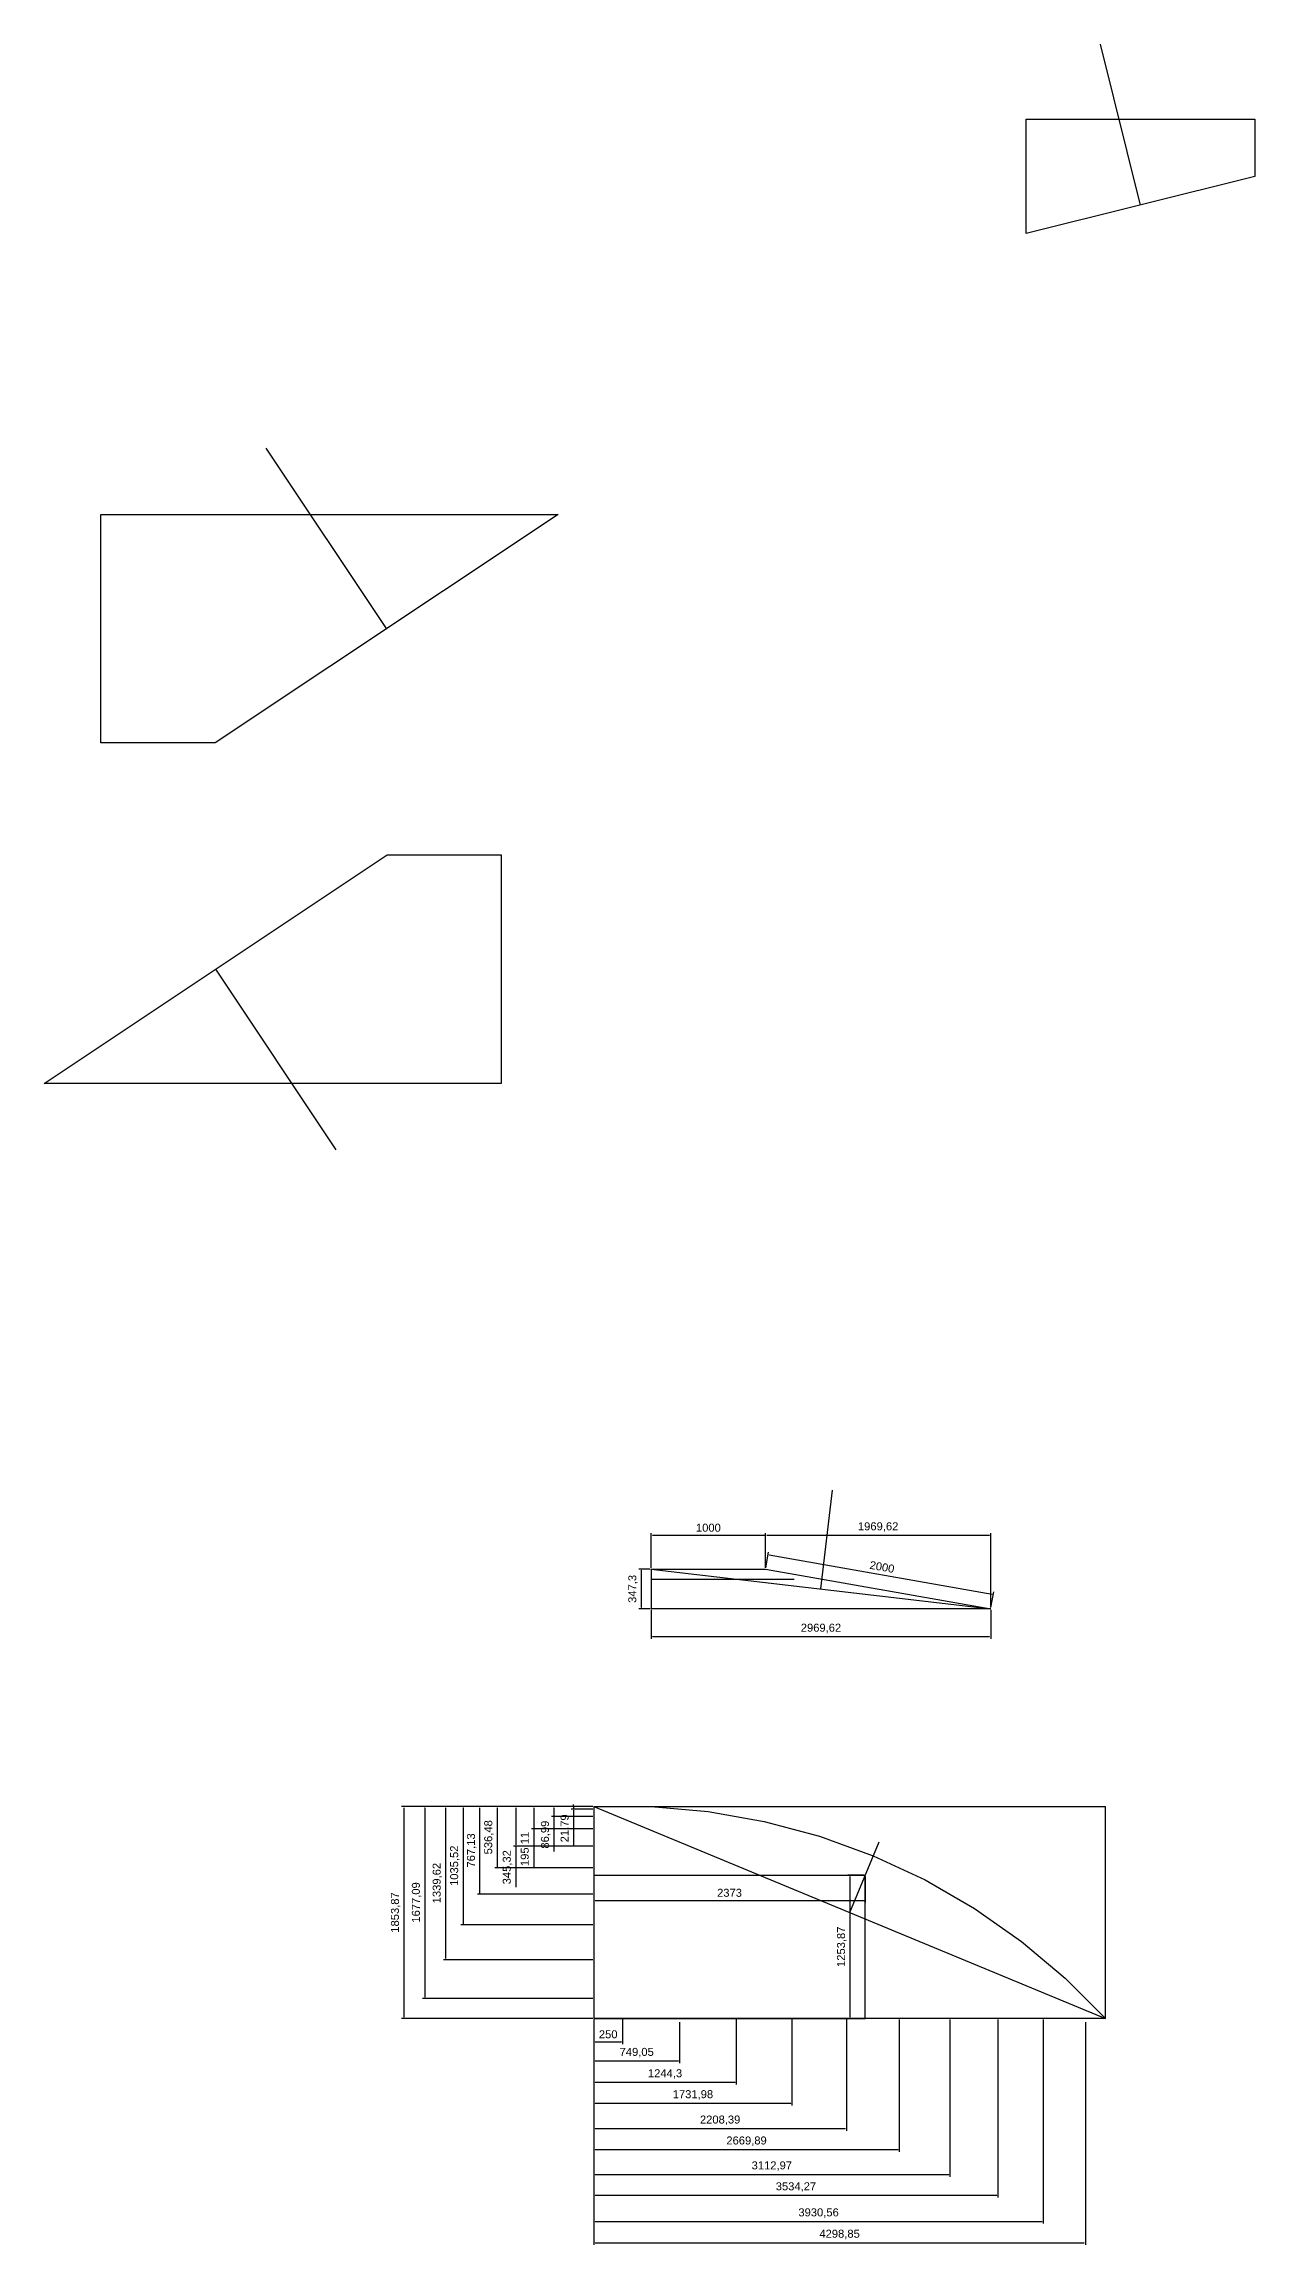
# Model space of a CAD drawing. Header units: millimetres. Extents: x -51474 to 26963, y -45010 to 42204.
# Drawn here: x -51474 to -40882, y -5814 to 13442 of the extents above; entities that cross this region are included whole.
import ezdxf

# ---------------------------------------------------------------- set-up
doc = ezdxf.new("R2010")
doc.units = ezdxf.units.MM
doc.styles.get("Standard").update_dxf_attribs({"font": 'arial.ttf'})
doc.dimstyles.new('ISO-25', dxfattribs={"dimtxt": 70, "dimasz": 10, "dimexe": 20, "dimexo": 10, "dimgap": 30, "dimtad": 1, "dimtxsty": 'Standard', "dimcen": 10, "dimadec": 0, "dimazin": 0, "dimtfac": 1, "dimtmove": 0, "dimatfit": 3, "dimfxl": 1, "dimarcsym": 0})

# ---------------------------------------------------------------- blocks, each defined once
blk = doc.blocks.new('*D1')
at = {"color": 0, "lineweight": -2, "transparency": 16777216}
for p, q in [((-46173, 99), (-46270, 99)), ((-46250, 89), (-46250, -238)), ((-46173, -248), (-46270, -248))]:
    blk.add_line(p, q, dxfattribs=at)
at = {"color": 0, "transparency": 16777216}
for points in [[(-46252, 89), (-46248, 89), (-46250, 99)], [(-46252, -238), (-46248, -238), (-46250, -248)]]:
    blk.add_solid(points, dxfattribs=at)
at = {"layer": 'Defpoints', "color": 0, "transparency": 16777216}
for p in [(-46163, 99), (-46250, -248), (-46163, -248)]:
    blk.add_point(p, dxfattribs=at)
at = {"color": 0, "transparency": 16777216, "insert": (-46322, -74), "char_height": 70, "attachment_point": 5, "rotation": 90}
blk.add_mtext('347,3', dxfattribs=at)
blk = doc.blocks.new('*D2')
at = {"color": 0, "lineweight": -2, "transparency": 16777216}
for p, q in [((-46163, -258), (-46163, -512)), ((-43193, -258), (-43193, -512)), ((-43203, -492), (-46153, -492))]:
    blk.add_line(p, q, dxfattribs=at)
at = {"color": 0, "transparency": 16777216}
for points in [[(-46153, -491), (-46153, -494), (-46163, -492)], [(-43203, -491), (-43203, -494), (-43193, -492)]]:
    blk.add_solid(points, dxfattribs=at)
at = {"layer": 'Defpoints', "color": 0, "transparency": 16777216}
for p in [(-46163, -248), (-43193, -248), (-46163, -492)]:
    blk.add_point(p, dxfattribs=at)
at = {"color": 0, "transparency": 16777216, "insert": (-44678, -420), "char_height": 70, "attachment_point": 5}
blk.add_mtext('2969,62', dxfattribs=at)
blk = doc.blocks.new('*D3')
at = {"color": 0, "lineweight": -2, "transparency": 16777216}
for p, q in [((-45163, 109), (-45163, 415)), ((-45153, 395), (-43203, 395)), ((-43193, -238), (-43193, 415))]:
    blk.add_line(p, q, dxfattribs=at)
at = {"color": 0, "transparency": 16777216}
for points in [[(-45153, 397), (-45153, 394), (-45163, 395)], [(-43203, 397), (-43203, 394), (-43193, 395)]]:
    blk.add_solid(points, dxfattribs=at)
at = {"layer": 'Defpoints', "color": 0, "transparency": 16777216}
for p in [(-43193, 395), (-45163, 99), (-43193, -248)]:
    blk.add_point(p, dxfattribs=at)
at = {"color": 0, "transparency": 16777216, "insert": (-44178, 467), "char_height": 70, "attachment_point": 5}
blk.add_mtext('1969,62', dxfattribs=at)
blk = doc.blocks.new('*D4')
at = {"color": 0, "lineweight": -2, "transparency": 16777216}
for p, q in [((-46163, 109), (-46163, 415)), ((-46153, 395), (-45173, 395)), ((-45163, 109), (-45163, 415))]:
    blk.add_line(p, q, dxfattribs=at)
at = {"color": 0, "transparency": 16777216}
for points in [[(-46153, 397), (-46153, 394), (-46163, 395)], [(-45173, 397), (-45173, 394), (-45163, 395)]]:
    blk.add_solid(points, dxfattribs=at)
at = {"layer": 'Defpoints', "color": 0, "transparency": 16777216}
for p in [(-45163, 395), (-46163, 99), (-45163, 99)]:
    blk.add_point(p, dxfattribs=at)
at = {"color": 0, "transparency": 16777216, "insert": (-45663, 461), "char_height": 70, "attachment_point": 5}
blk.add_mtext('1000', dxfattribs=at)
blk = doc.blocks.new('*D5')
at = {"color": 0, "lineweight": -2, "transparency": 16777216}
for p, q in [((-45161, 109), (-45137, 247)), ((-45130, 225), (-43180, -119)), ((-43191, -238), (-43167, -101))]:
    blk.add_line(p, q, dxfattribs=at)
at = {"color": 0, "transparency": 16777216}
for points in [[(-45130, 227), (-45131, 223), (-45140, 227)], [(-43180, -117), (-43181, -120), (-43171, -120)]]:
    blk.add_solid(points, dxfattribs=at)
at = {"layer": 'Defpoints', "color": 0, "transparency": 16777216}
for p in [(-45163, 99), (-43171, -120), (-43193, -248)]:
    blk.add_point(p, dxfattribs=at)
at = {"color": 0, "transparency": 16777216, "insert": (-44144, 118), "char_height": 70, "attachment_point": 5, "rotation": 350}
blk.add_mtext('2000', dxfattribs=at)
blk = doc.blocks.new('*D6')
at = {"color": 0, "lineweight": -2, "transparency": 16777216}
for p, q in [((-46664, -3842), (-46664, -4056)), ((-46414, -3842), (-46414, -4056)), ((-46654, -4036), (-46424, -4036))]:
    blk.add_line(p, q, dxfattribs=at)
at = {"color": 0, "transparency": 16777216}
for points in [[(-46654, -4035), (-46654, -4038), (-46664, -4036)], [(-46424, -4035), (-46424, -4038), (-46414, -4036)]]:
    blk.add_solid(points, dxfattribs=at)
at = {"layer": 'Defpoints', "color": 0, "transparency": 16777216}
for p in [(-46664, -3832), (-46414, -3832), (-46414, -4036)]:
    blk.add_point(p, dxfattribs=at)
at = {"color": 0, "transparency": 16777216, "insert": (-46539, -3971), "char_height": 70, "attachment_point": 5}
blk.add_mtext('250', dxfattribs=at)
blk = doc.blocks.new('*D7')
at = {"color": 0, "lineweight": -2, "transparency": 16777216}
for p, q in [((-46664, -3864), (-46664, -4223)), ((-45915, -3864), (-45915, -4223)), ((-46654, -4203), (-45925, -4203))]:
    blk.add_line(p, q, dxfattribs=at)
at = {"color": 0, "transparency": 16777216}
for points in [[(-46654, -4202), (-46654, -4205), (-46664, -4203)], [(-45925, -4202), (-45925, -4205), (-45915, -4203)]]:
    blk.add_solid(points, dxfattribs=at)
at = {"layer": 'Defpoints', "color": 0, "transparency": 16777216}
for p in [(-46664, -3854), (-45915, -3854), (-45915, -4203)]:
    blk.add_point(p, dxfattribs=at)
at = {"color": 0, "transparency": 16777216, "insert": (-46290, -4131), "char_height": 70, "attachment_point": 5}
blk.add_mtext('749,05', dxfattribs=at)
blk = doc.blocks.new('*D8')
at = {"color": 0, "lineweight": -2, "transparency": 16777216}
for p, q in [((-46664, -3842), (-46664, -4410)), ((-45420, -3842), (-45420, -4410)), ((-46654, -4390), (-45430, -4390))]:
    blk.add_line(p, q, dxfattribs=at)
at = {"color": 0, "transparency": 16777216}
for points in [[(-46654, -4389), (-46654, -4392), (-46664, -4390)], [(-45430, -4389), (-45430, -4392), (-45420, -4390)]]:
    blk.add_solid(points, dxfattribs=at)
at = {"layer": 'Defpoints', "color": 0, "transparency": 16777216}
for p in [(-46664, -3832), (-45420, -3832), (-45420, -4390)]:
    blk.add_point(p, dxfattribs=at)
at = {"color": 0, "transparency": 16777216, "insert": (-46042, -4318), "char_height": 70, "attachment_point": 5}
blk.add_mtext('1244,3', dxfattribs=at)
blk = doc.blocks.new('*D9')
at = {"color": 0, "lineweight": -2, "transparency": 16777216}
for p, q in [((-46664, -3842), (-46664, -4593)), ((-44932, -3842), (-44932, -4593)), ((-46654, -4573), (-44942, -4573))]:
    blk.add_line(p, q, dxfattribs=at)
at = {"color": 0, "transparency": 16777216}
for points in [[(-46654, -4571), (-46654, -4575), (-46664, -4573)], [(-44942, -4571), (-44942, -4575), (-44932, -4573)]]:
    blk.add_solid(points, dxfattribs=at)
at = {"layer": 'Defpoints', "color": 0, "transparency": 16777216}
for p in [(-46664, -3832), (-44932, -3832), (-44932, -4573)]:
    blk.add_point(p, dxfattribs=at)
at = {"color": 0, "transparency": 16777216, "insert": (-45798, -4501), "char_height": 70, "attachment_point": 5}
blk.add_mtext('1731,98', dxfattribs=at)
blk = doc.blocks.new('*D10')
at = {"color": 0, "lineweight": -2, "transparency": 16777216}
for p, q in [((-44456, -3842), (-44456, -4815)), ((-46664, -3864), (-46664, -4815)), ((-46654, -4795), (-44466, -4795))]:
    blk.add_line(p, q, dxfattribs=at)
at = {"color": 0, "transparency": 16777216}
for points in [[(-46654, -4794), (-46654, -4797), (-46664, -4795)], [(-44466, -4794), (-44466, -4797), (-44456, -4795)]]:
    blk.add_solid(points, dxfattribs=at)
at = {"layer": 'Defpoints', "color": 0, "transparency": 16777216}
for p in [(-44456, -3832), (-46664, -3854), (-44456, -4795)]:
    blk.add_point(p, dxfattribs=at)
at = {"color": 0, "transparency": 16777216, "insert": (-45560, -4723), "char_height": 70, "attachment_point": 5}
blk.add_mtext('2208,39', dxfattribs=at)
blk = doc.blocks.new('*D11')
at = {"color": 0, "lineweight": -2, "transparency": 16777216}
for p, q in [((-46664, -3842), (-46664, -4998)), ((-43994, -3842), (-43994, -4998)), ((-46654, -4978), (-44004, -4978))]:
    blk.add_line(p, q, dxfattribs=at)
at = {"color": 0, "transparency": 16777216}
for points in [[(-46654, -4976), (-46654, -4980), (-46664, -4978)], [(-44004, -4976), (-44004, -4980), (-43994, -4978)]]:
    blk.add_solid(points, dxfattribs=at)
at = {"layer": 'Defpoints', "color": 0, "transparency": 16777216}
for p in [(-46664, -3832), (-43994, -3832), (-43994, -4978)]:
    blk.add_point(p, dxfattribs=at)
at = {"color": 0, "transparency": 16777216, "insert": (-45329, -4906), "char_height": 70, "attachment_point": 5}
blk.add_mtext('2669,89', dxfattribs=at)
blk = doc.blocks.new('*D12')
at = {"color": 0, "lineweight": -2, "transparency": 16777216}
for p, q in [((-46664, -3842), (-46664, -5217)), ((-43551, -3842), (-43551, -5217)), ((-46654, -5197), (-43561, -5197))]:
    blk.add_line(p, q, dxfattribs=at)
at = {"color": 0, "transparency": 16777216}
for points in [[(-46654, -5195), (-46654, -5198), (-46664, -5197)], [(-43561, -5195), (-43561, -5198), (-43551, -5197)]]:
    blk.add_solid(points, dxfattribs=at)
at = {"layer": 'Defpoints', "color": 0, "transparency": 16777216}
for p in [(-46664, -3832), (-43551, -3832), (-43551, -5197)]:
    blk.add_point(p, dxfattribs=at)
at = {"color": 0, "transparency": 16777216, "insert": (-45108, -5124), "char_height": 70, "attachment_point": 5}
blk.add_mtext('3112,97', dxfattribs=at)
blk = doc.blocks.new('*D13')
at = {"color": 0, "lineweight": -2, "transparency": 16777216}
for p, q in [((-46664, -3842), (-46664, -5399)), ((-43130, -3842), (-43130, -5399)), ((-46654, -5379), (-43140, -5379))]:
    blk.add_line(p, q, dxfattribs=at)
at = {"color": 0, "transparency": 16777216}
for points in [[(-46654, -5377), (-46654, -5380), (-46664, -5379)], [(-43140, -5377), (-43140, -5380), (-43130, -5379)]]:
    blk.add_solid(points, dxfattribs=at)
at = {"layer": 'Defpoints', "color": 0, "transparency": 16777216}
for p in [(-46664, -3832), (-43130, -3832), (-43130, -5379)]:
    blk.add_point(p, dxfattribs=at)
at = {"color": 0, "transparency": 16777216, "insert": (-44897, -5307), "char_height": 70, "attachment_point": 5}
blk.add_mtext('3534,27', dxfattribs=at)
blk = doc.blocks.new('*D14')
at = {"color": 0, "lineweight": -2, "transparency": 16777216}
for p, q in [((-46664, -3842), (-46664, -5627)), ((-42734, -3842), (-42734, -5627)), ((-46654, -5607), (-42744, -5607))]:
    blk.add_line(p, q, dxfattribs=at)
at = {"color": 0, "transparency": 16777216}
for points in [[(-46654, -5605), (-46654, -5608), (-46664, -5607)], [(-42744, -5605), (-42744, -5608), (-42734, -5607)]]:
    blk.add_solid(points, dxfattribs=at)
at = {"layer": 'Defpoints', "color": 0, "transparency": 16777216}
for p in [(-46664, -3832), (-42734, -3832), (-42734, -5607)]:
    blk.add_point(p, dxfattribs=at)
at = {"color": 0, "transparency": 16777216, "insert": (-44699, -5535), "char_height": 70, "attachment_point": 5}
blk.add_mtext('3930,56', dxfattribs=at)
blk = doc.blocks.new('*D15')
at = {"color": 0, "lineweight": -2, "transparency": 16777216}
for p, q in [((-46664, -3864), (-46664, -5814)), ((-42365, -3864), (-42365, -5814)), ((-46654, -5794), (-42375, -5794))]:
    blk.add_line(p, q, dxfattribs=at)
at = {"color": 0, "transparency": 16777216}
for points in [[(-46654, -5792), (-46654, -5796), (-46664, -5794)], [(-42375, -5792), (-42375, -5796), (-42365, -5794)]]:
    blk.add_solid(points, dxfattribs=at)
at = {"layer": 'Defpoints', "color": 0, "transparency": 16777216}
for p in [(-46664, -3854), (-42365, -3854), (-42365, -5794)]:
    blk.add_point(p, dxfattribs=at)
at = {"color": 0, "transparency": 16777216, "insert": (-44515, -5722), "char_height": 70, "attachment_point": 5}
blk.add_mtext('4298,85', dxfattribs=at)
blk = doc.blocks.new('*D17')
at = {"color": 0, "lineweight": -2, "transparency": 16777216}
for p, q in [((-46674, -1979), (-46862, -1979)), ((-46674, -2000), (-46862, -2000)), ((-46842, -1969), (-46842, -1959)), ((-46842, -1979), (-46842, -2000)), ((-46842, -2010), (-46842, -2318))]:
    blk.add_line(p, q, dxfattribs=at)
at = {"color": 0, "transparency": 16777216}
for points in [[(-46843, -1969), (-46840, -1969), (-46842, -1979)], [(-46843, -2010), (-46840, -2010), (-46842, -2000)]]:
    blk.add_solid(points, dxfattribs=at)
at = {"layer": 'Defpoints', "color": 0, "transparency": 16777216}
for p in [(-46842, -2000), (-46664, -1979), (-46664, -2000)]:
    blk.add_point(p, dxfattribs=at)
at = {"color": 0, "transparency": 16777216, "insert": (-46914, -2169), "char_height": 70, "attachment_point": 5, "rotation": 90}
blk.add_mtext('21,79', dxfattribs=at)
blk = doc.blocks.new('*D18')
at = {"color": 0, "lineweight": -2, "transparency": 16777216}
for p, q in [((-46674, -1979), (-47034, -1979)), ((-46674, -2066), (-47034, -2066)), ((-47014, -1989), (-47014, -2056)), ((-47014, -2066), (-47014, -2372))]:
    blk.add_line(p, q, dxfattribs=at)
at = {"color": 0, "transparency": 16777216}
for points in [[(-47016, -1989), (-47013, -1989), (-47014, -1979)], [(-47016, -2056), (-47013, -2056), (-47014, -2066)]]:
    blk.add_solid(points, dxfattribs=at)
at = {"layer": 'Defpoints', "color": 0, "transparency": 16777216}
for p in [(-47014, -2066), (-46664, -1979), (-46664, -2066)]:
    blk.add_point(p, dxfattribs=at)
at = {"color": 0, "transparency": 16777216, "insert": (-47086, -2224), "char_height": 70, "attachment_point": 5, "rotation": 90}
blk.add_mtext('86,99', dxfattribs=at)
blk = doc.blocks.new('*D19')
at = {"color": 0, "lineweight": -2, "transparency": 16777216}
for p, q in [((-46674, -1979), (-47211, -1979)), ((-47191, -1989), (-47191, -2164)), ((-46674, -2174), (-47211, -2174)), ((-47191, -2174), (-47191, -2514))]:
    blk.add_line(p, q, dxfattribs=at)
at = {"color": 0, "transparency": 16777216}
for points in [[(-47193, -1989), (-47189, -1989), (-47191, -1979)], [(-47193, -2164), (-47189, -2164), (-47191, -2174)]]:
    blk.add_solid(points, dxfattribs=at)
at = {"layer": 'Defpoints', "color": 0, "transparency": 16777216}
for p in [(-46664, -1979), (-47191, -2174), (-46664, -2174)]:
    blk.add_point(p, dxfattribs=at)
at = {"color": 0, "transparency": 16777216, "insert": (-47263, -2349), "char_height": 70, "attachment_point": 5, "rotation": 90}
blk.add_mtext('195,11', dxfattribs=at)
blk = doc.blocks.new('*D20')
at = {"color": 0, "lineweight": -2, "transparency": 16777216}
for p, q in [((-46674, -1979), (-47368, -1979)), ((-47348, -1989), (-47348, -2314)), ((-46674, -2324), (-47368, -2324)), ((-47348, -2324), (-47348, -2684))]:
    blk.add_line(p, q, dxfattribs=at)
at = {"color": 0, "transparency": 16777216}
for points in [[(-47349, -1989), (-47346, -1989), (-47348, -1979)], [(-47349, -2314), (-47346, -2314), (-47348, -2324)]]:
    blk.add_solid(points, dxfattribs=at)
at = {"layer": 'Defpoints', "color": 0, "transparency": 16777216}
for p in [(-46664, -1979), (-47348, -2324), (-46664, -2324)]:
    blk.add_point(p, dxfattribs=at)
at = {"color": 0, "transparency": 16777216, "insert": (-47420, -2509), "char_height": 70, "attachment_point": 5, "rotation": 90}
blk.add_mtext('345,32', dxfattribs=at)
blk = doc.blocks.new('*D21')
at = {"color": 0, "lineweight": -2, "transparency": 16777216}
for p, q in [((-46674, -1979), (-47530, -1979)), ((-47510, -1989), (-47510, -2505)), ((-46674, -2515), (-47530, -2515))]:
    blk.add_line(p, q, dxfattribs=at)
at = {"color": 0, "transparency": 16777216}
for points in [[(-47512, -1989), (-47509, -1989), (-47510, -1979)], [(-47512, -2505), (-47509, -2505), (-47510, -2515)]]:
    blk.add_solid(points, dxfattribs=at)
at = {"layer": 'Defpoints', "color": 0, "transparency": 16777216}
for p in [(-46664, -1979), (-47510, -2515), (-46664, -2515)]:
    blk.add_point(p, dxfattribs=at)
at = {"color": 0, "transparency": 16777216, "insert": (-47582, -2247), "char_height": 70, "attachment_point": 5, "rotation": 90}
blk.add_mtext('536,48', dxfattribs=at)
blk = doc.blocks.new('*D22')
at = {"color": 0, "lineweight": -2, "transparency": 16777216}
for p, q in [((-46674, -1979), (-47681, -1979)), ((-47661, -2736), (-47661, -1989)), ((-46674, -2746), (-47681, -2746))]:
    blk.add_line(p, q, dxfattribs=at)
at = {"color": 0, "transparency": 16777216}
for points in [[(-47663, -1989), (-47660, -1989), (-47661, -1979)], [(-47663, -2736), (-47660, -2736), (-47661, -2746)]]:
    blk.add_solid(points, dxfattribs=at)
at = {"layer": 'Defpoints', "color": 0, "transparency": 16777216}
for p in [(-47661, -1979), (-46664, -1979), (-46664, -2746)]:
    blk.add_point(p, dxfattribs=at)
at = {"color": 0, "transparency": 16777216, "insert": (-47733, -2362), "char_height": 70, "attachment_point": 5, "rotation": 90}
blk.add_mtext('767,13', dxfattribs=at)
blk = doc.blocks.new('*D23')
at = {"color": 0, "lineweight": -2, "transparency": 16777216}
for p, q in [((-46674, -1979), (-47828, -1979)), ((-47808, -1989), (-47808, -3004)), ((-46674, -3014), (-47828, -3014))]:
    blk.add_line(p, q, dxfattribs=at)
at = {"color": 0, "transparency": 16777216}
for points in [[(-47810, -1989), (-47806, -1989), (-47808, -1979)], [(-47810, -3004), (-47806, -3004), (-47808, -3014)]]:
    blk.add_solid(points, dxfattribs=at)
at = {"layer": 'Defpoints', "color": 0, "transparency": 16777216}
for p in [(-46664, -1979), (-47808, -3014), (-46664, -3014)]:
    blk.add_point(p, dxfattribs=at)
at = {"color": 0, "transparency": 16777216, "insert": (-47880, -2496), "char_height": 70, "attachment_point": 5, "rotation": 90}
blk.add_mtext('1035,52', dxfattribs=at)
blk = doc.blocks.new('*D24')
at = {"color": 0, "lineweight": -2, "transparency": 16777216}
for p, q in [((-46674, -1979), (-47981, -1979)), ((-47961, -1989), (-47961, -3308)), ((-46674, -3318), (-47981, -3318))]:
    blk.add_line(p, q, dxfattribs=at)
at = {"color": 0, "transparency": 16777216}
for points in [[(-47963, -1989), (-47959, -1989), (-47961, -1979)], [(-47963, -3308), (-47959, -3308), (-47961, -3318)]]:
    blk.add_solid(points, dxfattribs=at)
at = {"layer": 'Defpoints', "color": 0, "transparency": 16777216}
for p in [(-46664, -1979), (-47961, -3318), (-46664, -3318)]:
    blk.add_point(p, dxfattribs=at)
at = {"color": 0, "transparency": 16777216, "insert": (-48033, -2648), "char_height": 70, "attachment_point": 5, "rotation": 90}
blk.add_mtext('1339,62', dxfattribs=at)
blk = doc.blocks.new('*D25')
at = {"color": 0, "lineweight": -2, "transparency": 16777216}
for p, q in [((-46674, -1979), (-48163, -1979)), ((-48143, -1989), (-48143, -3646)), ((-46674, -3656), (-48163, -3656))]:
    blk.add_line(p, q, dxfattribs=at)
at = {"color": 0, "transparency": 16777216}
for points in [[(-48144, -1989), (-48141, -1989), (-48143, -1979)], [(-48144, -3646), (-48141, -3646), (-48143, -3656)]]:
    blk.add_solid(points, dxfattribs=at)
at = {"layer": 'Defpoints', "color": 0, "transparency": 16777216}
for p in [(-46664, -1979), (-48143, -3656), (-46664, -3656)]:
    blk.add_point(p, dxfattribs=at)
at = {"color": 0, "transparency": 16777216, "insert": (-48215, -2817), "char_height": 70, "attachment_point": 5, "rotation": 90}
blk.add_mtext('1677,09', dxfattribs=at)
blk = doc.blocks.new('*D26')
at = {"color": 0, "lineweight": -2, "transparency": 16777216}
for p, q in [((-46674, -1979), (-48346, -1979)), ((-48326, -1989), (-48326, -3822)), ((-46674, -3832), (-48346, -3832))]:
    blk.add_line(p, q, dxfattribs=at)
at = {"color": 0, "transparency": 16777216}
for points in [[(-48327, -1989), (-48324, -1989), (-48326, -1979)], [(-48327, -3822), (-48324, -3822), (-48326, -3832)]]:
    blk.add_solid(points, dxfattribs=at)
at = {"layer": 'Defpoints', "color": 0, "transparency": 16777216}
for p in [(-46664, -1979), (-48326, -3832), (-46664, -3832)]:
    blk.add_point(p, dxfattribs=at)
at = {"color": 0, "transparency": 16777216, "insert": (-48398, -2905), "char_height": 70, "attachment_point": 5, "rotation": 90}
blk.add_mtext('1853,87', dxfattribs=at)
blk = doc.blocks.new('*D27')
at = {"color": 0, "lineweight": -2, "transparency": 16777216}
for p, q in [((-46664, -2589), (-46664, -2819)), ((-44291, -2589), (-44291, -2819)), ((-46654, -2799), (-44301, -2799))]:
    blk.add_line(p, q, dxfattribs=at)
at = {"color": 0, "transparency": 16777216}
for points in [[(-46654, -2797), (-46654, -2801), (-46664, -2799)], [(-44301, -2797), (-44301, -2801), (-44291, -2799)]]:
    blk.add_solid(points, dxfattribs=at)
at = {"layer": 'Defpoints', "color": 0, "transparency": 16777216}
for p in [(-46664, -2579), (-44291, -2579), (-44291, -2799)]:
    blk.add_point(p, dxfattribs=at)
at = {"color": 0, "transparency": 16777216, "insert": (-45478, -2733), "char_height": 70, "attachment_point": 5}
blk.add_mtext('2373', dxfattribs=at)
blk = doc.blocks.new('*D28')
at = {"color": 0, "lineweight": -2, "transparency": 16777216}
for p, q in [((-44301, -2579), (-44443, -2579)), ((-44423, -3822), (-44423, -2589)), ((-44301, -3832), (-44443, -3832))]:
    blk.add_line(p, q, dxfattribs=at)
at = {"color": 0, "transparency": 16777216}
for points in [[(-44425, -2589), (-44422, -2589), (-44423, -2579)], [(-44425, -3822), (-44422, -3822), (-44423, -3832)]]:
    blk.add_solid(points, dxfattribs=at)
at = {"layer": 'Defpoints', "color": 0, "transparency": 16777216}
for p in [(-44423, -2579), (-44291, -2579), (-44291, -3832)]:
    blk.add_point(p, dxfattribs=at)
at = {"color": 0, "transparency": 16777216, "insert": (-44496, -3205), "char_height": 70, "attachment_point": 5, "rotation": 90}
blk.add_mtext('1253,87', dxfattribs=at)

msp = doc.modelspace()

# ---------------------------------------------------------------- linework, layer by layer
for p, q in [((-41881.835, 12033.407), (-42233.944, 13441.843)), ((-42881.835, 11783.407), (-42881.835, 12783.407)), ((-42881.835, 12783.407), (-40881.835, 12783.407)), ((-40881.835, 12783.407), (-40881.835, 12283.407)), ((-40881.835, 12283.407), (-42881.835, 11783.407)), ((-48477.595, 8326.998), (-49530.772, 9906.764)), ((-50977.595, 7326.998), (-50977.595, 9326.998)), ((-50977.595, 9326.998), (-46977.595, 9326.998)), ((-46977.595, 9326.998), (-49977.595, 7326.998)), ((-49977.595, 7326.998), (-50977.595, 7326.998)), ((-51473.973, 4347.858), (-48473.973, 6347.858)), ((-48473.973, 6347.858), (-47473.973, 6347.858)), ((-47473.973, 6347.858), (-47473.973, 4347.858)), ((-49973.973, 5347.858), (-48920.795, 3768.091)), ((-47473.973, 4347.858), (-51473.973, 4347.858)), ((-44677.842, -74.328), (-44576.789, 789.744)), ((-46162.649, 99.321), (-45162.649, 99.321)), ((-46162.649, 99.321), (-46162.649, -247.976)), ((-46162.649, 99.321), (-43193.034, -247.976)), ((-46162.649, 12.496), (-44912.649, 12.496)), ((-45162.649, 99.321), (-43193.034, -247.976)), ((-43193.034, -247.976), (-46162.649, -247.976)), ((-46664.072, -1978.528), (-46664.072, -3832.394)), ((-46664.072, -1978.528), (-46664.072, -2578.528)), ((-46664.072, -1978.528), (-42188.444, -3832.394)), ((-46664.072, -1978.528), (-42188.444, -1978.528)), ((-42188.444, -3832.394), (-42188.444, -1978.528)), ((-44426.258, -2905.461), (-44170.033, -2286.88)), ((-46664.072, -2578.528), (-44291.072, -2578.528)), ((-44291.072, -3832.394), (-44291.072, -2578.528)), ((-42541.997, -3478.841), (-42188.444, -3832.394)), ((-42188.444, -3832.394), (-46664.072, -3832.394)), ((-46664.072, -3832.394), (-44291.072, -3832.394))]:
    msp.add_line(p, q)
at = {"color": 18, "true_color": 0x000000}
msp.add_line((-46664.072, -1978.528), (-46164.072, -1978.528), dxfattribs=at)
at = {"color": 40, "true_color": 0xf8d731}
msp.add_line((-46164.072, -1978.528), (-45665.975, -2022.106), dxfattribs=at)
at = {"color": 32, "true_color": 0xcd6928}
msp.add_line((-45665.975, -2022.106), (-45173.571, -2108.93), dxfattribs=at)
at = {"color": 244, "true_color": 0x991b1e}
msp.add_line((-45173.571, -2108.93), (-44690.608, -2238.34), dxfattribs=at)
at = {"color": 219, "true_color": 0x642165}
msp.add_line((-44690.608, -2238.34), (-44220.762, -2409.35), dxfattribs=at)
at = {"color": 177, "true_color": 0x293189}
msp.add_line((-44220.762, -2409.35), (-43767.608, -2620.659), dxfattribs=at)
at = {"color": 116, "true_color": 0x136734}
msp.add_line((-43767.608, -2620.659), (-43334.595, -2870.659), dxfattribs=at)
at = {"color": 159, "true_color": 0x22346e}
msp.add_line((-43334.595, -2870.659), (-42925.019, -3157.447), dxfattribs=at)
at = {"color": 67, "true_color": 0x727430}
msp.add_line((-42925.019, -3157.447), (-42541.997, -3478.841), dxfattribs=at)

# ---------------------------------------------------------------- dimensions: what is measured, and where the dimension line sits
for base, p1, p2, picture, middle in [((-45162.649, 395.405), (-46162.649, 99.321), (-45162.649, 99.321), '*D4', (-45662.649, 461.145)), ((-43193.034, 395.4051), (-45162.6495, 99.3206), (-43193.034, -247.9758), '*D3', (-44177.8417, 467.472)), ((-46162.6495, -492.3783), (-43193.034, -247.9758), (-46162.6495, -247.9758), '*D2', (-44677.8417, -420.3115)), ((-44291.072, -2798.91), (-46664.072, -2578.528), (-44291.072, -2578.528), '*D27', (-45477.572, -2733.146)), ((-46414.072, -4036.452), (-46664.072, -3832.394), (-46414.072, -3832.394), '*D6', (-46539.072, -3970.712)), ((-45419.773, -4390.492), (-46664.072, -3832.394), (-45419.773, -3832.394), '*D8', (-46041.923, -4318.425)), ((-44932.09, -4572.947), (-46664.072, -3832.394), (-44932.09, -3832.394), '*D9', (-45798.081, -4500.88)), ((-44455.685, -4795.487), (-46664.072, -3854.374), (-44455.685, -3832.394), '*D10', (-45559.879, -4723.42)), ((-43994.185, -4978.143), (-46664.072, -3832.394), (-43994.185, -3832.394), '*D11', (-45329.129, -4906.076)), ((-43551.102, -5196.521), (-46664.072, -3832.394), (-43551.102, -3832.394), '*D12', (-45107.587, -5124.454)), ((-43129.80738, -5378.59854), (-46664.07243, -3832.39432), (-43129.80738, -3832.39432), '*D13', (-44896.9399, -5306.53169)), ((-42733.508, -5606.724), (-46664.072, -3832.394), (-42733.508, -3832.394), '*D14', (-44698.79, -5534.657)), ((-45915.024, -4203.356), (-46664.072, -3854.374), (-45915.024, -3854.374), '*D7', (-46289.548, -4131.29)), ((-42365.22, -5793.859), (-46664.072, -3854.374), (-42365.22, -3854.374), '*D15', (-44514.646, -5721.792))]:
    dim = msp.add_linear_dim(base=base, p1=p1, p2=p2, dimstyle='ISO-25')
    dim.commit()
    dim.dimension.update_dxf_attribs({"geometry": picture, "text_midpoint": middle})
dim = msp.add_aligned_dim(p1=(-45162.649, 99.321), p2=(-43193.034, -247.976), distance=129.461, dimstyle='ISO-25')
dim.commit()
dim.dimension.update_dxf_attribs({"geometry": '*D5', "text_midpoint": (-44143.945, 117.908)})
for base, p1, p2, picture, middle in [((-46249.975, -247.976), (-46162.649, 99.321), (-46162.649, -247.976), '*D1', (-46322.042, -74.328)), ((-48325.821, -3832.394), (-46664.072, -1978.528), (-46664.072, -3832.394), '*D26', (-48397.888, -2905.461)), ((-48142.527, -3655.618), (-46664.072, -1978.528), (-46664.072, -3655.618), '*D25', (-48214.594, -2817.073)), ((-47960.834, -3318.144), (-46664.072, -1978.528), (-46664.072, -3318.144), '*D24', (-48032.901, -2648.336)), ((-47808.1571, -3014.053), (-46664.0724, -1978.5282), (-46664.0724, -3014.053), '*D23', (-47880.224, -2496.2906)), ((-47661.175, -1978.528), (-46664.072, -2745.659), (-46664.072, -1978.528), '*D22', (-47733.242, -2362.094)), ((-47510.363, -2515.004), (-46664.072, -1978.528), (-46664.072, -2515.004), '*D21', (-47582.43, -2246.766)), ((-47347.646, -2323.845), (-46664.072, -1978.528), (-46664.072, -2323.845), '*D20', (-47419.713, -2508.763)), ((-47190.881, -2173.635), (-46664.072, -1978.528), (-46664.072, -2173.635), '*D19', (-47262.948, -2348.884)), ((-47014.273, -2065.518), (-46664.072, -1978.528), (-46664.072, -2065.518), '*D18', (-47086.34, -2223.745)), ((-46841.634, -2000.317), (-46664.072, -1978.528), (-46664.072, -2000.317), '*D17', (-46913.701, -2169.093)), ((-44423.438, -2578.528), (-44291.072, -3832.394), (-44291.072, -2578.528), '*D28', (-44495.504, -3205.461))]:
    dim = msp.add_linear_dim(base=base, p1=p1, p2=p2, angle=90, dimstyle='ISO-25')
    dim.commit()
    dim.dimension.update_dxf_attribs({"geometry": picture, "text_midpoint": middle})

doc.saveas('drawing.dxf')
